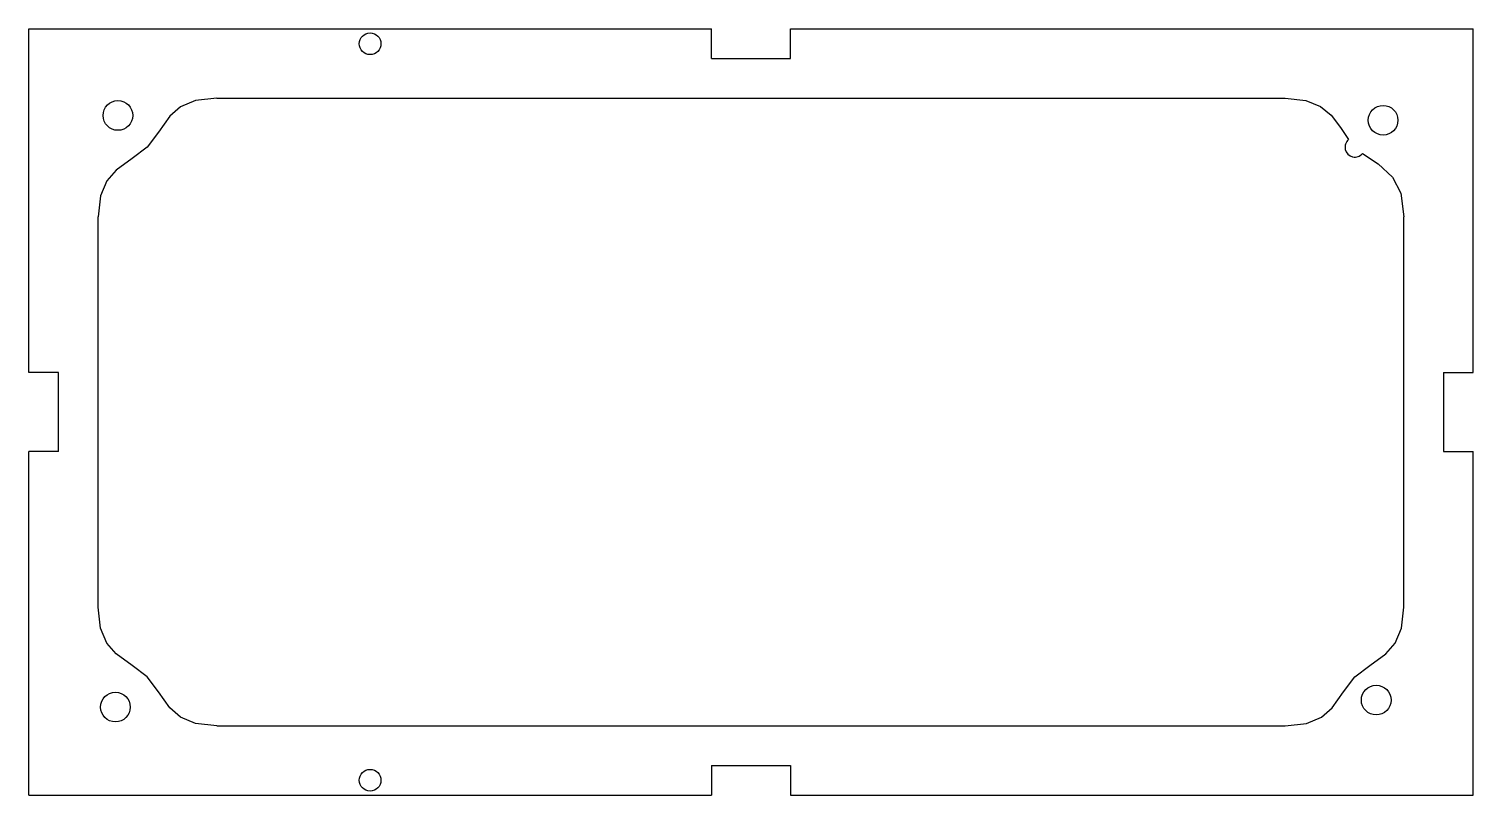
# Model space of a CAD drawing. Extents: x -94 to 52, y -15 to 62.
import ezdxf

# ---------------------------------------------------------------- set-up
doc = ezdxf.new("R2010")
doc.units = 0
doc.header["$MEASUREMENT"] = 0
doc.layers.add('VISIBLE', color=7, linetype='CONTINUOUS')

msp = doc.modelspace()

# ---------------------------------------------------------------- linework, layer by layer
at = {"layer": 'VISIBLE'}
for p, q in [((-93.82, 62.03), (-24.81, 62.03)), ((-93.82, 27.32), (-93.82, 62.03)), ((-24.81, 59.03), (-24.81, 62.03)), ((-16.81, 62.03), (52.2, 62.03)), ((-16.81, 59.03), (-16.81, 62.03)), ((52.2, 27.32), (52.2, 62.03)), ((-24.81, 59.03), (-16.81, 59.03)), ((-74.82, 55.03), (33.2, 55.03)), ((-86.82, 3.6), (-86.82, 43.03)), ((45.2, 3.6), (45.2, 43.03)), ((-90.82, 27.32), (-93.82, 27.32)), ((-90.82, 19.32), (-90.82, 27.32)), ((49.2, 27.32), (49.2, 19.32)), ((49.2, 27.32), (52.2, 27.32)), ((-90.82, 19.32), (-93.82, 19.32)), ((-93.82, -15.4), (-93.82, 19.32)), ((49.2, 19.32), (52.2, 19.32)), ((52.2, -15.4), (52.2, 19.32)), ((-74.82, -8.4), (33.2, -8.4)), ((-24.81, -12.4), (-24.81, -15.4)), ((-24.81, -12.4), (-16.81, -12.4)), ((-16.81, -12.4), (-16.81, -15.4)), ((-93.82, -15.4), (-24.81, -15.4)), ((-16.81, -15.4), (52.2, -15.4))]:
    msp.add_line(p, q, dxfattribs=at)
at = {"layer": 'VISIBLE', "flags": 128}
for points in [[(-74.82, 55.03), (-76.96, 54.78), (-78.48, 54.14), (-79.56, 53.21), (-80.73, 51.59), (-81.87, 50.08), (-83.38, 48.94), (-85, 47.77), (-85.93, 46.69), (-86.57, 45.17), (-86.82, 43.03)], [(33.2, 55.03), (35.28, 54.8), (36.78, 54.18), (37.86, 53.3), (38.8, 52.08), (39.61, 50.85)], [(41.02, 49.44), (42.59, 48.39), (44.06, 47.04), (44.88, 45.42), (45.2, 43.03)], [(-74.82, -8.4), (-76.96, -8.15), (-78.48, -7.51), (-79.56, -6.58), (-80.73, -4.96), (-81.87, -3.45), (-83.38, -2.31), (-85, -1.14), (-85.93, -0.06), (-86.57, 1.46), (-86.82, 3.6)], [(33.2, -8.4), (35.34, -8.15), (36.86, -7.51), (37.94, -6.58), (39.11, -4.96), (40.25, -3.45), (41.76, -2.31), (43.38, -1.14), (44.31, -0.06), (44.95, 1.46), (45.2, 3.6)]]:
    msp.add_lwpolyline(points, dxfattribs=at)
at = {"layer": 'VISIBLE'}
for centre, radius in [((-59.32, 60.53), 1.1), ((-84.82, 53.28), 1.5), ((43.1, 52.8), 1.5), ((42.4, -5.8), 1.5), ((-85.07, -6.5), 1.5), ((-59.32, -13.9), 1.1)]:
    msp.add_circle(centre, radius, dxfattribs=at)
msp.add_arc((40.25, 50.08), 1, 129.7332, 320.2668, dxfattribs=at)

doc.saveas('drawing.dxf')
